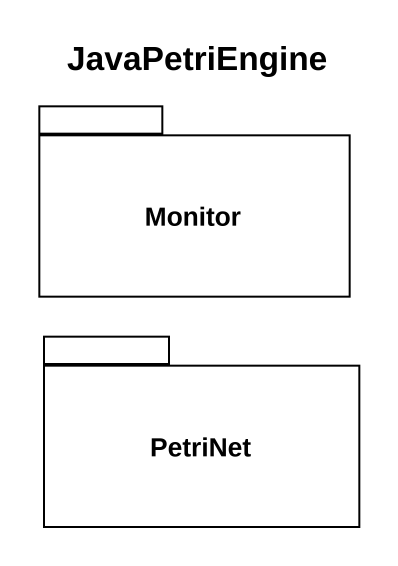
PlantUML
@startuml
title JavaPetriEngine
package Monitor {
}
package PetriNet {
}
@enduml
